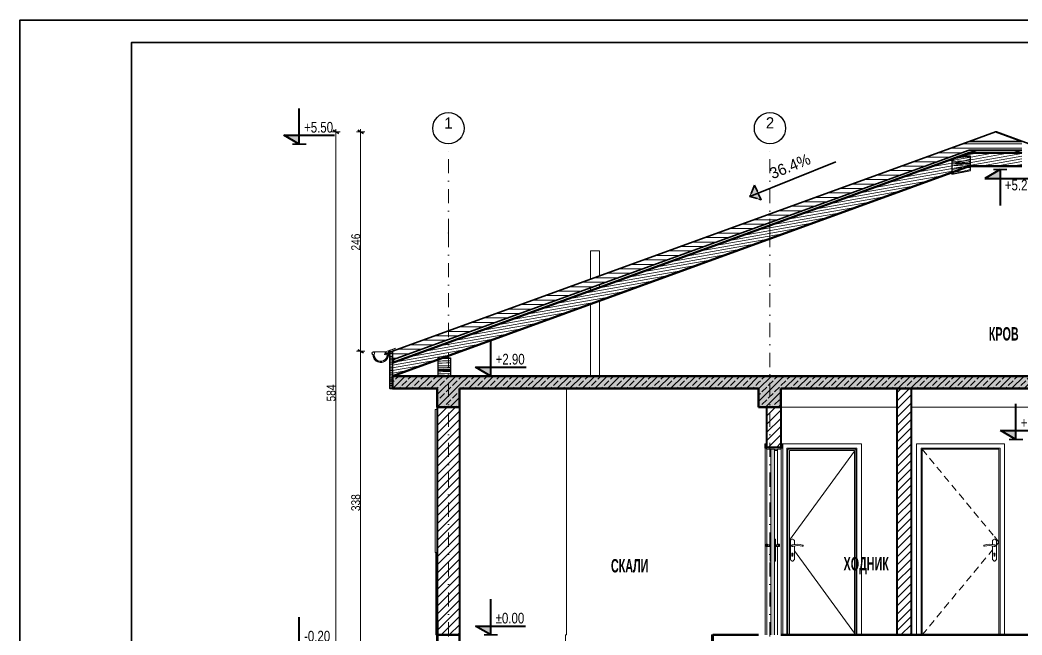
# Model space of a CAD drawing. Extents: x 1230 to 300706, y -1407 to 36108.
# Drawn here: x 101128 to 112345, y 10189 to 17075 of the extents above; entities that cross this region are included whole.
import ezdxf

# ---------------------------------------------------------------- set-up
doc = ezdxf.new("R2010")
doc.units = 0
doc.header["$LTSCALE"] = 5
doc.header["$MEASUREMENT"] = 0
doc.linetypes.add('- Осеви линии', pattern=[670.277762, 317.5, -176.388889, 0, -176.388874])
doc.linetypes.add('- Скирити линии', pattern=[245, 200, -45])
for name, color, linetype, lineweight in [('1', 255, 'Continuous', 13), ('101', 253, 'Continuous', 15), ('13', 54, 'Continuous', 18), ('141', 8, 'Continuous', 35), ('164', 255, 'Continuous', 15), ('18', 9, 'Continuous', 15), ('21', 7, 'Continuous', 50), ('27', 7, 'Continuous', 40), ('29', 7, 'Continuous', 50), ('4', 43, 'Continuous', 20), ('41', 7, 'Continuous', 35), ('46', 9, 'Continuous', 35), ('7', 7, 'Continuous', 25), ('85', 254, 'Continuous', 20)]:
    doc.layers.add(name, color=color, linetype=linetype, lineweight=lineweight)
for name, color, linetype, lineweight, true_color in [('162', 7, 'Continuous', 15, 0xaaaaaa), ('168', 7, 'Continuous', 15, 0x5e5e5e), ('172', 7, 'Continuous', 15, 0xbf8080), ('174', 7, 'Continuous', 15, 0xc09f81), ('184', 7, 'Continuous', 0, 0xe8e8e8), ('3', 7, 'Continuous', 18, 0x7c7c7c), ('45', 7, 'Continuous', 35, 0x404040), ('65', 7, 'Continuous', 20, 0x4e4e4e), ('81', 7, 'Continuous', 20, 0x6a6a6a), ('87', 7, 'Continuous', 20, 0x6a6a6a), ('88', 7, 'Continuous', 20, 0x5e5e5e), ('89', 7, 'Continuous', 20, 0x111111)]:
    doc.layers.add(name, color=color, linetype=linetype, lineweight=lineweight, true_color=true_color)
doc.styles.add('GENERATED_STYLE_4', font='arial.ttf')
doc.styles.add('GENERATED_STYLE_6', font='Cambria Math.ttf')
doc.styles.add('GENERATED_STYLE_7', font='GOTHICBI.TTF')
pattern_1 = [(45, (48941.574, 10189.11), (-45.96196, 45.96196), [])]
pattern_2 = [(45, (48941.57, 10189.11), (-70.71071, 70.71071), []), (45, (48906.22, 10224.47), (-70.71071, 70.71071), [75.00004, -25.00001])]
pattern_3 = [(10, (48941.574, 10189.113), (-5.209448, 29.544247), [])]
pattern_4 = [(0, (48941.574, 10189.113), (0, 50.000024), [])]

# ---------------------------------------------------------------- blocks, each defined once
blk = doc.blocks.new('*X27')
at = {"layer": '81', "color": 251, "linetype": 'Continuous', "lineweight": 20, "true_color": 0x6a6a6a}
for p, q in [((93.58, 221.14), (93.76, 221.14)), ((93.58, 220.58), (93.66, 220.58)), ((93.58, 220.13), (94.53, 220.18)), ((93.66, 220.58), (94.14, 220.62)), ((93.76, 221.14), (93.87, 221.15)), ((93.87, 221.15), (93.98, 221.15)), ((93.98, 221.15), (94.09, 221.16)), ((94.09, 221.16), (94.2, 221.16)), ((94.14, 220.62), (94.62, 220.65)), ((94.2, 221.16), (94.31, 221.17)), ((94.31, 221.17), (94.42, 221.17)), ((94.42, 221.17), (94.54, 221.17)), ((94.53, 220.18), (95.49, 220.21)), ((94.54, 221.17), (94.65, 221.18)), ((94.62, 220.65), (95.11, 220.67)), ((94.65, 221.18), (95.31, 221.19)), ((95.11, 220.67), (95.59, 220.68)), ((95.31, 221.19), (95.97, 221.2)), ((95.49, 220.21), (96.38, 220.21)), ((95.59, 220.68), (96.07, 220.69)), ((95.97, 221.2), (96.38, 221.19)), ((96.07, 220.69), (96.38, 220.69)), ((93.58, 219.57), (94.27, 219.56)), ((93.58, 219.09), (94.16, 219.11)), ((93.58, 218.75), (93.67, 218.75)), ((93.67, 218.75), (93.78, 218.76)), ((93.78, 218.76), (93.89, 218.76)), ((93.89, 218.76), (94, 218.77)), ((94, 218.77), (94.11, 218.77)), ((94.11, 218.77), (94.22, 218.77)), ((94.16, 219.11), (94.92, 219.13)), ((94.22, 218.77), (94.88, 218.79)), ((94.27, 219.56), (95.06, 219.56)), ((94.88, 218.79), (95.55, 218.79)), ((94.92, 219.13), (95.69, 219.15)), ((95.06, 219.56), (95.84, 219.55)), ((95.55, 218.79), (96.21, 218.79)), ((95.69, 219.15), (96.38, 219.15)), ((95.84, 219.55), (96.38, 219.55)), ((96.21, 218.79), (96.38, 218.78))]:
    blk.add_line(p, q, dxfattribs=at)
blk = doc.blocks.new('*X30')
at = {"layer": '81', "color": 251, "linetype": 'Continuous', "lineweight": 20, "true_color": 0x6a6a6a}
for p, q in [((208.65, 265.4), (208.7, 265.4)), ((208.65, 265.04), (208.94, 265.03)), ((208.65, 264.76), (208.66, 264.76)), ((208.66, 264.76), (209.36, 264.79)), ((208.7, 265.4), (208.83, 265.39)), ((208.83, 265.39), (208.97, 265.38)), ((208.94, 265.03), (209.35, 265.03)), ((208.97, 265.38), (209.11, 265.37)), ((209.11, 265.37), (209.25, 265.37)), ((209.25, 265.37), (209.38, 265.36)), ((209.26, 265.95), (209.55, 265.99)), ((209.35, 265.03), (209.77, 265.02)), ((209.36, 264.79), (210.06, 264.82)), ((209.85, 265.37), (209.38, 265.36)), ((209.55, 265.99), (209.98, 266.09)), ((209.77, 265.02), (210.19, 265.01)), ((210.32, 265.39), (209.85, 265.37)), ((209.98, 266.09), (210.41, 266.21)), ((210.06, 264.82), (210.75, 264.85)), ((210.19, 265.01), (210.3, 265.01)), ((210.3, 265.01), (210.41, 265.01)), ((210.79, 265.43), (210.32, 265.39)), ((210.41, 266.21), (210.49, 266.23)), ((210.41, 265.01), (210.51, 265.01)), ((210.49, 266.23), (210.56, 266.25)), ((210.51, 265.01), (210.62, 265.02)), ((210.56, 266.25), (210.64, 266.27)), ((210.62, 265.02), (210.73, 265.03)), ((210.64, 266.27), (210.72, 266.28)), ((210.72, 266.28), (210.8, 266.29)), ((210.73, 265.03), (210.83, 265.04)), ((210.75, 264.85), (211.45, 264.86)), ((211.26, 265.49), (210.79, 265.43)), ((210.8, 266.29), (210.87, 266.3)), ((210.83, 265.04), (210.94, 265.05)), ((210.87, 266.3), (210.95, 266.31)), ((210.94, 265.05), (211.05, 265.07)), ((210.95, 266.31), (211.03, 266.31)), ((211.03, 266.31), (211.3, 266.33)), ((211.29, 265.1), (211.05, 265.07)), ((211.72, 265.58), (211.26, 265.49)), ((211.54, 265.13), (211.29, 265.1)), ((211.3, 266.33), (211.56, 266.35)), ((211.45, 264.86), (212.15, 264.88)), ((211.78, 265.16), (211.54, 265.13)), ((211.56, 266.35), (211.83, 266.36)), ((212.18, 265.68), (211.72, 265.58)), ((212.02, 265.2), (211.78, 265.16)), ((211.83, 266.36), (212.1, 266.37)), ((212.26, 265.24), (212.02, 265.2)), ((212.1, 266.37), (212.36, 266.39)), ((212.15, 264.88), (212.24, 264.88)), ((212.63, 265.81), (212.18, 265.68)), ((212.24, 264.88), (212.34, 264.89)), ((212.5, 265.29), (212.26, 265.24)), ((212.34, 264.89), (212.43, 264.89)), ((212.36, 266.39), (212.63, 266.39)), ((212.43, 264.89), (212.52, 264.9)), ((212.74, 265.34), (212.5, 265.29)), ((212.52, 264.9), (212.62, 264.9)), ((212.62, 264.9), (212.71, 264.9)), ((212.63, 266.39), (212.78, 266.4)), ((212.78, 265.85), (212.63, 265.81)), ((212.71, 264.9), (212.78, 264.91)), ((212.78, 265.35), (212.74, 265.34)), ((208.65, 264.36), (208.84, 264.38)), ((208.65, 263.52), (208.69, 263.53)), ((208.65, 262.97), (208.68, 262.97)), ((208.65, 262.63), (208.93, 262.62)), ((208.68, 262.97), (208.82, 262.96)), ((208.69, 263.53), (209.13, 263.59)), ((208.82, 262.96), (208.96, 262.96)), ((208.84, 264.38), (209.41, 264.42)), ((208.93, 262.62), (209.21, 262.62)), ((209.43, 262.96), (208.96, 262.96)), ((209.13, 263.59), (209.56, 263.68)), ((209.41, 264.42), (209.98, 264.46)), ((209.9, 262.98), (209.43, 262.96)), ((209.56, 263.68), (209.99, 263.8)), ((210.37, 263.03), (209.9, 262.98)), ((209.98, 264.46), (210.55, 264.5)), ((209.99, 263.8), (210.06, 263.83)), ((210.06, 263.83), (210.14, 263.85)), ((210.14, 263.85), (210.22, 263.86)), ((210.22, 263.86), (210.29, 263.88)), ((210.29, 263.88), (210.37, 263.89)), ((210.37, 263.89), (210.45, 263.9)), ((210.83, 263.09), (210.37, 263.03)), ((210.45, 263.9), (210.53, 263.91)), ((210.53, 263.91), (210.61, 263.91)), ((210.55, 264.5), (211.12, 264.52)), ((210.61, 263.91), (210.87, 263.93)), ((211.3, 263.17), (210.83, 263.09)), ((210.87, 263.93), (211.14, 263.94)), ((211.12, 264.52), (211.69, 264.54)), ((211.14, 263.94), (211.41, 263.96)), ((211.76, 263.28), (211.3, 263.17)), ((211.41, 263.96), (211.67, 263.97)), ((211.67, 263.97), (211.94, 263.98)), ((211.69, 264.54), (212.26, 264.56)), ((212.21, 263.4), (211.76, 263.28)), ((211.94, 263.98), (212.2, 263.99)), ((212.2, 263.99), (212.47, 264)), ((212.66, 263.55), (212.21, 263.4)), ((212.26, 264.56), (212.78, 264.56)), ((212.47, 264), (212.74, 264)), ((212.66, 263.55), (212.78, 263.55)), ((212.74, 264), (212.78, 264.01))]:
    blk.add_line(p, q, dxfattribs=at)
blk = doc.blocks.new('*X31')
at = {"layer": '81', "color": 251, "linetype": 'Continuous', "lineweight": 20, "true_color": 0x6a6a6a}
for p, q in [((82.81, 222.3), (83.41, 222.32)), ((82.81, 221.68), (83.05, 221.68)), ((82.81, 221.25), (82.92, 221.25)), ((82.81, 220.9), (82.88, 220.9)), ((82.81, 220.39), (83.16, 220.4)), ((82.81, 219.91), (83.06, 219.92)), ((82.88, 220.9), (83.41, 220.91)), ((82.92, 221.25), (83.41, 221.26)), ((83.05, 221.68), (83.41, 221.67)), ((83.06, 219.92), (83.41, 219.92)), ((83.16, 220.4), (83.41, 220.4)), ((82.81, 219.27), (83.41, 219.27)), ((82.81, 218.85), (83.25, 218.86)), ((82.81, 218.5), (83.11, 218.51)), ((82.81, 218), (83.22, 218)), ((83.11, 218.51), (83.41, 218.5)), ((83.22, 218), (83.41, 218)), ((83.25, 218.86), (83.41, 218.86)), ((82.81, 217.52), (83.41, 217.52)), ((82.81, 216.87), (82.99, 216.86)), ((82.81, 216.46), (82.83, 216.46)), ((82.81, 216.1), (83.35, 216.1)), ((82.81, 215.6), (83.28, 215.6)), ((82.83, 216.46), (83.41, 216.46)), ((82.99, 216.86), (83.41, 216.86)), ((83.28, 215.6), (83.41, 215.6)), ((83.35, 216.1), (83.41, 216.1)), ((82.81, 215.12), (83.17, 215.12)), ((83.17, 215.12), (83.41, 215.12))]:
    blk.add_line(p, q, dxfattribs=at)
blk = doc.blocks.new('*X32')
at = {"layer": '81', "color": 251, "linetype": 'Continuous', "lineweight": 20, "true_color": 0x6a6a6a}
for p, q in [((93.58, 218.21), (93.72, 218.22)), ((93.58, 217.75), (94.11, 217.77)), ((93.72, 218.22), (94.2, 218.24)), ((94.11, 217.77), (95.07, 217.8)), ((94.2, 218.24), (94.68, 218.27)), ((94.68, 218.27), (95.17, 218.28)), ((95.07, 217.8), (96.02, 217.81)), ((95.17, 218.28), (95.65, 218.29)), ((95.65, 218.29), (96.13, 218.29)), ((96.02, 217.81), (96.38, 217.8)), ((96.13, 218.29), (96.38, 218.28))]:
    blk.add_line(p, q, dxfattribs=at)

msp = doc.modelspace()

# ---------------------------------------------------------------- hatches: boundary and pattern name
at = {"linetype": 'Continuous', "lineweight": 0}
for points in [[(104255, 15686), (104255, 15786), (104082, 15786)], [(112101, 15400), (111928, 15300), (112101, 15300)], [(106400, 13089), (106400, 13189), (106227, 13189)], [(112278, 12378), (112278, 12478), (112105, 12478)], [(106400, 10189), (106400, 10289), (106227, 10289)]]:
    msp.add_hatch(color=256, dxfattribs=at).paths.add_polyline_path(points)
at = {"layer": '1', "linetype": 'Continuous', "lineweight": 13, "true_color": 0x2b2b2b}
h = msp.add_hatch(dxfattribs=at)
h.set_pattern_fill('1_СТОМАНОБЕТОН_0001', color=250, scale=50.000024, style=0, pattern_type=2)
h.set_pattern_definition(pattern_2)
h.paths.add_polyline_path([(105799, 13089), (105299, 13089), (105299, 12949), (105799, 12949)])
h = msp.add_hatch(dxfattribs=at)
h.set_pattern_fill('1_СТОМАНОБЕТОН_0001', color=250, scale=50.000024, style=0, pattern_type=2)
h.set_pattern_definition(pattern_2)
h.paths.add_polyline_path([(105799, 13089), (105799, 12739), (106049, 12739), (106049, 13089)])
h = msp.add_hatch(dxfattribs=at)
h.set_pattern_fill('1_СТОМАНОБЕТОН_0001', color=250, scale=50.000024, style=0, pattern_type=2)
h.set_pattern_definition(pattern_2)
h.paths.add_polyline_path([(109397, 12949), (109397, 13089), (106049, 13089), (106049, 12949)])
h = msp.add_hatch(dxfattribs=at)
h.set_pattern_fill('1_СТОМАНОБЕТОН_0001', color=250, scale=50.000024, style=0, pattern_type=2)
h.set_pattern_definition(pattern_2)
h.paths.add_polyline_path([(109647, 13089), (109397, 13089), (109397, 12739), (109647, 12739)])
h = msp.add_hatch(dxfattribs=at)
h.set_pattern_fill('1_СТОМАНОБЕТОН_0001', color=250, scale=50.000024, style=0, pattern_type=2)
h.set_pattern_definition(pattern_2)
h.paths.add_polyline_path([(109647, 13089), (109647, 12949), (114554, 12949), (114554, 13089)])
at = {"layer": '13', "linetype": 'Continuous', "lineweight": 18}
h = msp.add_hatch(dxfattribs=at)
h.set_pattern_fill('INSULATION_BATT__0001', color=54, scale=50.000024, style=0, pattern_type=2)
h.set_pattern_definition([(60, (48941.574, 10189.11), (-64.95194, 37.50002), []), (120, (48941.574, 10189.11), (64.95194, 37.50002), [])])
h.paths.add_polyline_path([(105808, 9899), (105708, 9899), (105708, 6589), (105808, 6589), (105808, 10339)])
at = {"layer": '162', "linetype": 'Continuous', "lineweight": 15, "true_color": 0xaaaaaa}
msp.add_hatch(color=253, dxfattribs=at).paths.add_polyline_path([(109351, 15226), (109299, 15101), (109425, 15062)])
at = {"layer": '168', "linetype": 'Continuous', "lineweight": 15, "true_color": 0x5e5e5e}
h = msp.add_hatch(dxfattribs=at)
h.set_pattern_fill('COMMON_BRICK_0001', color=251, scale=50.000024, style=0, pattern_type=2)
h.set_pattern_definition(pattern_1)
h.paths.add_polyline_path([(110944, 10189), (111104, 10189), (111104, 12949), (110944, 12949)])
h = msp.add_hatch(dxfattribs=at)
h.set_pattern_fill('COMMON_BRICK_0001', color=251, scale=50.000024, style=0, pattern_type=2)
h.set_pattern_definition(pattern_1)
h.paths.add_polyline_path([(106049, 12739), (105799, 12739), (105799, 10189), (106049, 10189)])
h = msp.add_hatch(dxfattribs=at)
h.set_pattern_fill('COMMON_BRICK_0001', color=251, scale=50.000024, style=0, pattern_type=2)
h.set_pattern_definition(pattern_1)
h.paths.add_polyline_path([(109647, 12289), (109647, 12739), (109487, 12739), (109487, 12289)])
at = {"layer": '172', "linetype": 'Continuous', "lineweight": 15, "true_color": 0xbf8080}
h = msp.add_hatch(dxfattribs=at)
h.set_pattern_fill('ROOF_TILE_0001', color=23, scale=50.000024, style=0, pattern_type=2)
h.set_pattern_definition(pattern_4)
h.paths.add_polyline_path([(111753, 15715), (105299, 13366), (105299, 13270), (111753, 15619)])
h = msp.add_hatch(dxfattribs=at)
h.set_pattern_fill('ROOF_TILE_0001', color=23, scale=50.000024, style=0, pattern_type=2)
h.set_pattern_definition(pattern_4)
h.paths.add_polyline_path([(112345, 15715), (111753, 15715), (111753, 15695), (111753, 15619), (112345, 15619)])
at = {"layer": '174', "linetype": 'Continuous', "lineweight": 15, "true_color": 0xc09f81}
h = msp.add_hatch(dxfattribs=at)
h.set_pattern_fill('4_10_ДЪРВЕСИНА_0001', color=33, scale=50.000024, style=0, pattern_type=2)
h.set_pattern_definition(pattern_3)
h.paths.add_polyline_path([(111753, 15587), (105299, 13238), (105299, 13089), (111753, 15438)])
h = msp.add_hatch(dxfattribs=at)
h.set_pattern_fill('4_10_ДЪРВЕСИНА_0001', color=33, scale=50.000024, style=0, pattern_type=2)
h.set_pattern_definition(pattern_3)
h.paths.add_polyline_path([(112345, 15587), (111753, 15587), (111753, 15438), (112345, 15438)])
at = {"layer": '18', "linetype": 'Continuous', "lineweight": 15}
for points in [[(105799, 13089), (105299, 13089), (105299, 12949), (105799, 12949)], [(105799, 13089), (105799, 12739), (106049, 12739), (106049, 13089)], [(109397, 12949), (109397, 13089), (106049, 13089), (106049, 12949)], [(109647, 13089), (109397, 13089), (109397, 12739), (109647, 12739)], [(109647, 13089), (109647, 12949), (114554, 12949), (114554, 13089)]]:
    msp.add_hatch(color=9, dxfattribs=at).paths.add_polyline_path(points)
at = {"layer": '184', "linetype": 'Continuous', "lineweight": 0, "true_color": 0xe8e8e8}
for points in [[(109468, 12281), (109487, 12281), (109487, 12331), (109468, 12331)], [(109487, 12269), (109647, 12269), (109647, 12289), (109487, 12289)], [(109535, 10189), (109575, 10189), (109575, 12269), (109535, 12269)], [(109575, 12253), (109607, 12253), (109607, 12269), (109575, 12269)], [(109666, 12281), (109666, 12331), (109647, 12331), (109647, 12281)]]:
    msp.add_hatch(color=254, dxfattribs=at).paths.add_polyline_path(points)

# ---------------------------------------------------------------- linework, layer by layer
at = {"layer": '1', "linetype": 'Continuous', "lineweight": 13, "ltscale": 0.05}
msp.add_line((105084, 13358), (105219, 13358), dxfattribs=at)
at = {"layer": '1', "color": 250, "linetype": 'Continuous', "lineweight": 13, "true_color": 0x2b2b2b, "flags": 128}
for points in [[(109351, 15226), (109299, 15101), (109425, 15062)], [(105808, 9899), (105708, 9899), (105708, 6589), (105808, 6589), (105808, 10339)]]:
    msp.add_lwpolyline(points, close=True, dxfattribs=at)
for points in [[(105099, 13347, 1.56491), (105077, 13327)], [(105099, 13347, 1.56491), (105077, 13327)], [(105254, 13366), (105247, 13316, -0.937526), (105085, 13325), (105085, 13329), (105080, 13330), (105080, 13326, 0.941059), (105252, 13315), (105259, 13366)], [(105246, 13317), (105248, 13337, 1.932039), (105228, 13325)], [(105246, 13317), (105248, 13337, 1.932039), (105228, 13325)]]:
    msp.add_lwpolyline(points, format="xyb", dxfattribs=at)
for points in [[(105279, 13384), (105219, 13360), (105207, 13331), (105211, 13329), (105216, 13340)], [(105284, 13383), (105252, 13371)], [(105254, 13366), (105285, 13379)], [(105330, 13402), (105284, 13383)], [(105285, 13379), (105332, 13397)], [(105299, 13366), (105299, 13270), (105299, 13238), (105299, 13089)]]:
    msp.add_lwpolyline(points, dxfattribs=at)
at = {"layer": '1', "color": 250, "linetype": 'Continuous', "lineweight": 13, "true_color": 0x2b2b2b}
for centre, radius, start, end in [((105084, 13342), 13.9, 9.6919, 244.1592), ((105084, 13342), 13.9, 9.6889, 244.1561), ((105166, 13325), 71.5, 164.3256, 3.1125), ((105166, 13325), 71.5, 164.3225, 3.1095), ((105236, 13337), 8, 353.0886, 283.952), ((105236, 13337), 8, 353.0855, 283.949)]:
    msp.add_arc(centre, radius, start, end, dxfattribs=at)
at = {"layer": '101', "color": 253, "linetype": 'Continuous', "lineweight": 15}
for p, q in [((109469, 10189), (109469, 12281)), ((109487, 12281), (109487, 12269)), ((109488, 11206), (109488, 12269)), ((109535, 12269), (109535, 10189)), ((109607, 12253), (109575, 12253)), ((109576, 11261), (109576, 12253)), ((109607, 12269), (109607, 12253)), ((109647, 12269), (109607, 12269)), ((109608, 12253), (109607, 12253)), ((109608, 12269), (109608, 12253)), ((109608, 11197), (109608, 12253)), ((109608, 12253), (109608, 11197)), ((109647, 12281), (109647, 12269)), ((109648, 12269), (109647, 12269)), ((109648, 10189), (109648, 12281)), ((109648, 10189), (109648, 12269)), ((109666, 12331), (109667, 12331)), ((109667, 12281), (109666, 12281)), ((109667, 12331), (109667, 10189)), ((109668, 12331), (109667, 12331)), ((109667, 10189), (109667, 12281)), ((109668, 10189), (109668, 12331)), ((109668, 12331), (109669, 12331)), ((109668, 12281), (109668, 10189)), ((109669, 12281), (109668, 12281)), ((110547, 12331), (109669, 12331)), ((109669, 12331), (109669, 10189)), ((109669, 10189), (109669, 12281)), ((109713, 10189), (109713, 12281)), ((109713, 10189), (109713, 12281)), ((109713, 12281), (110497, 12281)), ((109725, 10189), (109725, 12269)), ((109725, 12269), (109725, 12253)), ((109725, 12269), (110485, 12269)), ((109725, 12253), (109725, 10189)), ((109741, 10189), (109741, 12253)), ((109741, 10189), (109741, 12253)), ((109741, 12253), (110469, 12253)), ((110469, 12253), (110469, 10189)), ((110485, 12269), (110485, 10189)), ((110497, 12281), (110497, 10189)), ((110547, 10189), (110547, 12331)), ((110547, 10189), (110547, 12331)), ((110547, 12331), (110547, 12331)), ((111166, 10189), (111166, 12331)), ((111166, 12331), (112150, 12331)), ((111216, 12281), (111216, 10189)), ((111216, 12281), (111216, 10189)), ((112100, 12281), (111216, 12281)), ((111228, 12269), (111228, 10189)), ((111228, 12269), (111228, 10189)), ((112088, 12269), (111228, 12269)), ((112088, 10189), (112088, 12269)), ((112100, 10189), (112100, 12281)), ((112150, 12331), (112150, 10189)), ((112150, 12331), (112150, 10189)), ((112150, 12331), (112150, 12331)), ((109526, 11257), (109526, 11261)), ((109535, 11261), (109526, 11261)), ((109526, 11249), (109526, 11257)), ((109526, 11029), (109526, 11249)), ((109535, 11249), (109526, 11249)), ((109576, 11257), (109576, 11261)), ((109576, 11261), (109586, 11261)), ((109576, 11249), (109576, 11257)), ((109576, 11029), (109576, 11249)), ((109576, 11249), (109586, 11249)), ((109586, 11261), (109586, 11257)), ((109586, 11257), (109586, 11261)), ((109586, 11257), (109586, 11249)), ((109586, 11249), (109586, 11257)), ((109586, 11249), (109586, 11199)), ((109586, 11029), (109586, 11249)), ((109759, 11249), (109753, 11249)), ((109753, 11249), (109753, 11029)), ((109763, 11257), (109759, 11249)), ((109771, 11261), (109763, 11257)), ((109780, 11261), (109771, 11261)), ((109788, 11257), (109780, 11261)), ((109792, 11249), (109788, 11257)), ((109788, 11257), (109788, 11257)), ((109792, 11249), (109788, 11257)), ((109798, 11249), (109792, 11249)), ((109798, 11202), (109798, 11249)), ((109798, 11202), (109798, 11249)), ((112015, 11202), (112015, 11249)), ((112015, 11249), (112021, 11249)), ((112021, 11249), (112026, 11257)), ((112026, 11257), (112033, 11261)), ((112033, 11261), (112042, 11261)), ((112042, 11261), (112050, 11257)), ((112050, 11257), (112050, 11257)), ((112050, 11257), (112055, 11249)), ((112050, 11257), (112055, 11249)), ((112055, 11249), (112060, 11249)), ((112060, 11249), (112060, 11029)), ((112060, 11249), (112060, 11029)), ((105785, 10189), (105785, 11114)), ((109481, 11206), (109481, 11203)), ((109496, 11206), (109481, 11206)), ((109481, 11203), (109481, 11196)), ((109481, 11196), (109481, 11193)), ((109496, 11196), (109481, 11196)), ((109496, 11196), (109481, 11196)), ((109481, 11193), (109481, 11187)), ((109481, 11187), (109481, 11183)), ((109481, 11183), (109481, 11182)), ((109481, 11182), (109481, 11180)), ((109496, 11182), (109481, 11182)), ((109481, 11180), (109481, 11180)), ((109496, 11180), (109481, 11180)), ((109488, 10189), (109488, 11180)), ((109496, 11204), (109496, 11206)), ((109496, 11206), (109496, 11203)), ((109496, 11198), (109496, 11204)), ((109496, 11203), (109496, 11196)), ((109496, 11197), (109496, 11199)), ((109496, 11199), (109496, 11198)), ((109496, 11196), (109496, 11197)), ((109496, 11197), (109516, 11197)), ((109496, 11196), (109496, 11193)), ((109496, 11192), (109496, 11196)), ((109496, 11193), (109496, 11187)), ((109496, 11187), (109496, 11192)), ((109496, 11188), (109496, 11191)), ((109496, 11191), (109496, 11189)), ((109496, 11189), (109496, 11184)), ((109496, 11182), (109496, 11188)), ((109496, 11187), (109496, 11183)), ((109496, 11184), (109496, 11187)), ((109496, 11184), (109496, 11184)), ((109496, 11184), (109496, 11180)), ((109496, 11184), (109496, 11184)), ((109496, 11184), (109496, 11184)), ((109496, 11183), (109496, 11182)), ((109496, 11181), (109496, 11183)), ((109496, 11180), (109496, 11181)), ((109496, 11181), (109516, 11181)), ((109496, 11180), (109496, 11180)), ((109516, 11197), (109518, 11199)), ((109516, 11196), (109516, 11197)), ((109516, 11192), (109516, 11196)), ((109516, 11187), (109516, 11192)), ((109516, 11183), (109516, 11187)), ((109516, 11181), (109516, 11183)), ((109516, 11181), (109518, 11179)), ((109518, 11199), (109526, 11199)), ((109518, 11179), (109526, 11179)), ((109586, 11197), (109586, 11199)), ((109594, 11199), (109586, 11199)), ((109586, 11192), (109586, 11197)), ((109586, 11186), (109586, 11192)), ((109586, 11181), (109586, 11186)), ((109586, 11179), (109586, 11181)), ((109586, 11179), (109586, 11029)), ((109594, 11179), (109586, 11179)), ((109586, 11104), (109586, 11107)), ((109586, 11107), (109586, 11104)), ((109596, 11197), (109594, 11199)), ((109596, 11181), (109594, 11179)), ((109596, 11196), (109596, 11197)), ((109616, 11197), (109596, 11197)), ((109596, 11192), (109596, 11196)), ((109596, 11187), (109596, 11192)), ((109596, 11183), (109596, 11187)), ((109596, 11181), (109596, 11183)), ((109616, 11181), (109596, 11181)), ((109608, 10189), (109608, 11181)), ((109608, 11181), (109608, 10189)), ((109616, 11206), (109616, 11203)), ((109616, 11206), (109631, 11206)), ((109616, 11203), (109616, 11196)), ((109616, 11196), (109616, 11193)), ((109616, 11196), (109631, 11196)), ((109616, 11196), (109631, 11196)), ((109616, 11193), (109616, 11187)), ((109616, 11187), (109616, 11183)), ((109616, 11183), (109616, 11182)), ((109616, 11182), (109616, 11180)), ((109616, 11182), (109631, 11182)), ((109616, 11180), (109616, 11180)), ((109616, 11180), (109631, 11180)), ((109631, 11204), (109631, 11206)), ((109631, 11206), (109631, 11203)), ((109631, 11198), (109631, 11204)), ((109631, 11203), (109631, 11196)), ((109631, 11196), (109631, 11199)), ((109631, 11199), (109631, 11198)), ((109631, 11196), (109631, 11193)), ((109631, 11190), (109631, 11196)), ((109631, 11193), (109631, 11187)), ((109631, 11188), (109631, 11191)), ((109631, 11191), (109631, 11189)), ((109631, 11183), (109631, 11190)), ((109631, 11189), (109631, 11184)), ((109631, 11182), (109631, 11188)), ((109631, 11187), (109631, 11183)), ((109631, 11184), (109631, 11184)), ((109631, 11184), (109631, 11180)), ((109631, 11184), (109631, 11184)), ((109631, 11184), (109631, 11184)), ((109631, 11183), (109631, 11182)), ((109631, 11180), (109631, 11183)), ((109631, 11180), (109631, 11180)), ((109765, 11190), (109768, 11196)), ((109767, 11183), (109765, 11190)), ((109767, 11194), (109766, 11192)), ((109766, 11192), (109766, 11191)), ((109766, 11188), (109766, 11186)), ((109766, 11186), (109767, 11185)), ((109772, 11180), (109767, 11183)), ((109768, 11196), (109773, 11199)), ((109768, 11182), (109769, 11181)), ((109771, 11198), (109769, 11197)), ((109769, 11197), (109769, 11196)), ((109769, 11181), (109771, 11181)), ((109770, 11104), (109775, 11107)), ((109779, 11180), (109772, 11180)), ((109773, 11199), (109779, 11198)), ((109775, 11199), (109774, 11199)), ((109774, 11180), (109775, 11179)), ((109778, 11198), (109775, 11199)), ((109775, 11179), (109777, 11180)), ((109775, 11107), (109781, 11104)), ((109775, 11107), (109775, 11107)), ((109779, 11198), (109807, 11204)), ((109779, 11198), (109779, 11198)), ((109784, 11184), (109779, 11180)), ((109784, 11184), (109779, 11180)), ((109779, 11180), (109779, 11180)), ((109780, 11181), (109781, 11181)), ((109781, 11181), (109782, 11183)), ((109809, 11189), (109784, 11184)), ((109784, 11184), (109784, 11184)), ((109798, 11029), (109798, 11187)), ((109798, 11029), (109798, 11187)), ((109807, 11204), (109835, 11206)), ((109835, 11191), (109809, 11189)), ((109809, 11189), (109809, 11189)), ((109835, 11206), (109862, 11203)), ((109835, 11191), (109835, 11191)), ((109861, 11188), (109835, 11191)), ((109886, 11182), (109861, 11188)), ((109862, 11203), (109862, 11203)), ((109862, 11203), (109889, 11196)), ((109891, 11183), (109886, 11182)), ((109889, 11196), (109889, 11196)), ((109890, 11196), (109894, 11193)), ((109889, 11196), (109894, 11193)), ((109895, 11187), (109891, 11183)), ((109895, 11187), (109891, 11183)), ((109891, 11183), (109891, 11183)), ((109894, 11193), (109895, 11187)), ((109894, 11193), (109895, 11187)), ((111919, 11193), (111918, 11187)), ((111918, 11187), (111922, 11183)), ((111923, 11196), (111919, 11193)), ((111922, 11183), (111927, 11182)), ((111950, 11203), (111923, 11196)), ((111923, 11196), (111923, 11196)), ((111923, 11196), (111923, 11196)), ((111927, 11182), (111952, 11188)), ((111978, 11206), (111950, 11203)), ((111952, 11188), (111978, 11191)), ((111952, 11188), (111952, 11188)), ((112006, 11204), (111978, 11206)), ((111978, 11191), (111978, 11191)), ((111978, 11191), (112004, 11189)), ((112004, 11189), (112029, 11184)), ((112006, 11204), (112006, 11204)), ((112033, 11198), (112006, 11204)), ((112015, 11029), (112015, 11187)), ((112029, 11184), (112029, 11184)), ((112029, 11184), (112034, 11180)), ((112032, 11181), (112031, 11183)), ((112033, 11181), (112032, 11181)), ((112032, 11104), (112038, 11107)), ((112040, 11199), (112033, 11198)), ((112033, 11198), (112033, 11198)), ((112034, 11180), (112041, 11180)), ((112036, 11198), (112038, 11199)), ((112038, 11179), (112036, 11180)), ((112038, 11199), (112039, 11199)), ((112039, 11180), (112038, 11179)), ((112038, 11107), (112038, 11107)), ((112038, 11107), (112043, 11104)), ((112045, 11196), (112040, 11199)), ((112045, 11196), (112040, 11199)), ((112041, 11198), (112044, 11197)), ((112041, 11180), (112046, 11183)), ((112041, 11180), (112046, 11183)), ((112044, 11181), (112042, 11180)), ((112044, 11197), (112044, 11196)), ((112045, 11182), (112044, 11181)), ((112048, 11190), (112045, 11196)), ((112048, 11190), (112045, 11196)), ((112046, 11194), (112047, 11192)), ((112046, 11183), (112048, 11190)), ((112046, 11183), (112048, 11190)), ((112047, 11186), (112046, 11185)), ((112047, 11192), (112047, 11191)), ((112047, 11188), (112047, 11186)), ((109526, 11022), (109526, 11029)), ((109535, 11029), (109526, 11029)), ((109526, 11017), (109526, 11022)), ((109535, 11017), (109526, 11017)), ((109576, 11022), (109576, 11029)), ((109576, 11029), (109586, 11029)), ((109576, 11017), (109576, 11022)), ((109576, 11017), (109586, 11017)), ((109576, 10189), (109576, 11017)), ((109586, 11104), (109586, 11099)), ((109586, 11099), (109586, 11104)), ((109586, 11099), (109586, 11094)), ((109586, 11094), (109586, 11099)), ((109586, 11094), (109586, 11077)), ((109586, 11077), (109586, 11094)), ((109586, 11077), (109586, 11073)), ((109586, 11073), (109586, 11077)), ((109586, 11073), (109586, 11072)), ((109586, 11072), (109586, 11073)), ((109586, 11029), (109586, 11022)), ((109586, 11022), (109586, 11029)), ((109586, 11022), (109586, 11017)), ((109586, 11017), (109586, 11022)), ((109753, 11029), (109759, 11029)), ((109759, 11029), (109763, 11022)), ((109763, 11022), (109771, 11017)), ((109768, 11099), (109770, 11104)), ((109770, 11104), (109768, 11099)), ((109770, 11094), (109768, 11099)), ((109768, 11099), (109770, 11094)), ((109770, 11077), (109770, 11094)), ((109770, 11094), (109770, 11077)), ((109772, 11073), (109770, 11077)), ((109770, 11077), (109772, 11073)), ((109771, 11017), (109780, 11017)), ((109775, 11072), (109772, 11073)), ((109779, 11073), (109775, 11072)), ((109775, 11072), (109775, 11072)), ((109780, 11077), (109779, 11073)), ((109783, 11099), (109780, 11094)), ((109780, 11094), (109780, 11077)), ((109780, 11017), (109788, 11022)), ((109781, 11104), (109783, 11099)), ((109788, 11022), (109792, 11029)), ((109788, 11022), (109792, 11029)), ((109788, 11022), (109788, 11022)), ((109792, 11029), (109798, 11029)), ((112021, 11029), (112015, 11029)), ((112026, 11022), (112021, 11029)), ((112033, 11017), (112026, 11022)), ((112032, 11104), (112030, 11099)), ((112030, 11099), (112032, 11104)), ((112030, 11099), (112033, 11094)), ((112033, 11094), (112030, 11099)), ((112033, 11094), (112033, 11077)), ((112033, 11077), (112033, 11094)), ((112033, 11077), (112034, 11073)), ((112034, 11073), (112033, 11077)), ((112042, 11017), (112033, 11017)), ((112038, 11072), (112034, 11073)), ((112041, 11073), (112038, 11072)), ((112038, 11072), (112038, 11072)), ((112043, 11077), (112041, 11073)), ((112050, 11022), (112042, 11017)), ((112043, 11104), (112045, 11099)), ((112045, 11099), (112043, 11094)), ((112043, 11094), (112043, 11077)), ((112055, 11029), (112050, 11022)), ((112055, 11029), (112050, 11022)), ((112050, 11022), (112050, 11022)), ((112060, 11029), (112055, 11029)), ((105785, 10189), (105799, 10189)), ((108870, 10189), (108870, 10014)), ((108880, 10189), (108870, 10189)), ((108880, 10189), (108880, 10014))]:
    msp.add_line(p, q, dxfattribs=at)
at = {"layer": '101', "color": 253, "linetype": 'Continuous', "lineweight": 15, "flags": 128}
for points in [[(109575, 12269), (109535, 12269), (109487, 12269)], [(109575, 12269), (109575, 12253), (109575, 10189)]]:
    msp.add_lwpolyline(points, dxfattribs=at)
at = {"layer": '141', "linetype": 'Continuous', "lineweight": 35}
for p, q in [((104255, 15686), (104180, 15686)), ((104255, 15686), (104330, 15686)), ((112101, 15400), (112026, 15400)), ((112101, 15400), (112176, 15400)), ((106400, 13089), (106325, 13089)), ((106400, 13089), (106475, 13089)), ((112278, 12378), (112203, 12378)), ((112278, 12378), (112353, 12378)), ((106400, 10189), (106325, 10189)), ((106400, 10189), (106475, 10189))]:
    msp.add_line(p, q, dxfattribs=at)
at = {"layer": '164', "color": 255, "linetype": 'Continuous', "lineweight": 15}
for p, q in [((106053, 12949), (106053, 12739)), ((106051, 12739), (106052, 12739)), ((110944, 12739), (109651, 12739)), ((114553, 12739), (111108, 12739)), ((106053, 9839), (106053, 10189))]:
    msp.add_line(p, q, dxfattribs=at)
at = {"layer": '21', "color": 7, "linetype": 'Continuous', "lineweight": 50}
for p, q in [((111753, 15587), (105299, 13238)), ((112345, 15587), (111753, 15587)), ((111753, 15438), (105299, 13089)), ((112345, 15438), (111753, 15438))]:
    msp.add_line(p, q, dxfattribs=at)
at = {"layer": '27', "linetype": 'Continuous', "lineweight": 40}
for p, q in [((104255, 15686), (104255, 16086)), ((104255, 15686), (104082, 15786)), ((104082, 15786), (104255, 15786)), ((104255, 15786), (104649, 15786)), ((112101, 15400), (111928, 15300)), ((112101, 15400), (112101, 15000)), ((111928, 15300), (112101, 15300)), ((112101, 15300), (112495, 15300)), ((106400, 13089), (106400, 13489)), ((106400, 13089), (106227, 13189)), ((106227, 13189), (106400, 13189)), ((106400, 13189), (106795, 13189)), ((110944, 12949), (110944, 10189)), ((111104, 12949), (111104, 10189)), ((105799, 12739), (105799, 10189)), ((106049, 12739), (106049, 10189)), ((112278, 12378), (112278, 12778)), ((112278, 12378), (112105, 12478)), ((112105, 12478), (112278, 12478)), ((112278, 12478), (112672, 12478)), ((109647, 12289), (109487, 12289)), ((106400, 10189), (106400, 10589)), ((104255, 9987), (104255, 10387)), ((106400, 10189), (106227, 10289)), ((106227, 10289), (106400, 10289)), ((106400, 10289), (106786, 10289))]:
    msp.add_line(p, q, dxfattribs=at)
at = {"layer": '27', "color": 7, "linetype": 'Continuous', "lineweight": 40, "flags": 128}
for points in [[(109487, 12739), (109487, 12331), (109487, 12289)], [(109647, 12739), (109647, 12331), (109647, 12289)]]:
    msp.add_lwpolyline(points, dxfattribs=at)
at = {"layer": '29', "linetype": 'Continuous', "lineweight": 50}
for p, q in [((105299, 13089), (105299, 12949)), ((105799, 13089), (105299, 13089)), ((106049, 13089), (105799, 13089)), ((109397, 13089), (106049, 13089)), ((109647, 13089), (109397, 13089)), ((114554, 13089), (109647, 13089)), ((105799, 12949), (105299, 12949)), ((105799, 12949), (105799, 12739)), ((106049, 12949), (106049, 12739)), ((109397, 12949), (106049, 12949)), ((109397, 12949), (109397, 12739)), ((109647, 12949), (109647, 12739)), ((110944, 12949), (109647, 12949)), ((111104, 12949), (110944, 12949)), ((114554, 12949), (111104, 12949)), ((106049, 12739), (105799, 12739)), ((109487, 12739), (109397, 12739)), ((109647, 12739), (109487, 12739)), ((105799, 10189), (105799, 9839)), ((106049, 10189), (105799, 10189)), ((106049, 10189), (106049, 9839)), ((108885, 10189), (108885, 10049)), ((109397, 10189), (108885, 10189)), ((110944, 10189), (109647, 10189)), ((111104, 10189), (110944, 10189)), ((114549, 10189), (111104, 10189))]:
    msp.add_line(p, q, dxfattribs=at)
at = {"layer": '3', "color": 8, "linetype": 'Continuous', "lineweight": 18, "true_color": 0x7c7c7c}
for p, q in [((105776, 12664), (105776, 12714)), ((105799, 12714), (105776, 12714)), ((105776, 11164), (105776, 12664)), ((109468, 12331), (109468, 12281)), ((109487, 12331), (109468, 12331)), ((109487, 12281), (109468, 12281)), ((109666, 12331), (109647, 12331)), ((109666, 12281), (109647, 12281)), ((109666, 12331), (109666, 12281)), ((110469, 12247), (109741, 11251)), ((111228, 12269), (111279, 12207)), ((109535, 12164), (109535, 12100)), ((109575, 12173), (109576, 11261)), ((111311, 12169), (111362, 12107)), ((111393, 12069), (111444, 12007)), ((111476, 11969), (111527, 11907)), ((111559, 11868), (111610, 11807)), ((111642, 11768), (111693, 11707)), ((111725, 11668), (111776, 11606)), ((111808, 11568), (111859, 11506)), ((111890, 11468), (111941, 11406)), ((111973, 11367), (112024, 11306)), ((112037, 11291), (112088, 11229)), ((112060, 11196), (112088, 11229)), ((105776, 11114), (105776, 11164)), ((105799, 11114), (105776, 11114)), ((109575, 10285), (109576, 11130)), ((109753, 11192), (109741, 11207)), ((110469, 10211), (109798, 11130)), ((111973, 11091), (112015, 11141)), ((111890, 10991), (111941, 11052)), ((111808, 10890), (111859, 10952)), ((111725, 10790), (111776, 10852)), ((111642, 10690), (111693, 10752)), ((111476, 10490), (111527, 10551)), ((111559, 10590), (111610, 10652)), ((111393, 10389), (111444, 10451)), ((109535, 10294), (109535, 10359)), ((111311, 10289), (111362, 10351)), ((111228, 10189), (111279, 10251))]:
    msp.add_line(p, q, dxfattribs=at)
at = {"layer": '4', "linetype": '- Осеви линии', "lineweight": 20, "ltscale": 0.1}
for p, q in [((105924, 14689), (105924, 15689)), ((105924, 14689), (105924, 15689)), ((105924, 14689), (105924, 15689)), ((109524, 14689), (109524, 15689)), ((109524, 14689), (109524, 15689)), ((109524, 14689), (109524, 15689)), ((105924, 14689), (105924, 5689)), ((105924, 14689), (105924, 5689)), ((105924, 14689), (105924, 5689)), ((109524, 14689), (109524, 5689)), ((109524, 14689), (109524, 5689)), ((109524, 14689), (109524, 5689))]:
    msp.add_line(p, q, dxfattribs=at)
at = {"layer": '4', "color": 250, "linetype": '- Осеви линии', "lineweight": 20, "true_color": 0x3e3e3e}
for p in [(105924, 14689), (105924, 14689), (105924, 14689), (105924, 14689), (105924, 14689), (105924, 14689), (109524, 14689), (109524, 14689), (109524, 14689), (109524, 14689), (109524, 14689), (109524, 14689)]:
    msp.add_point(p, dxfattribs=at)
at = {"layer": '41', "linetype": 'Continuous', "lineweight": 35}
for p, q in [((112050, 15823), (111753, 15715)), ((112059, 15823), (112050, 15823)), ((112345, 15715), (112050, 15823)), ((115359, 14621), (112059, 15823)), ((111753, 15715), (105299, 13366)), ((112345, 15715), (111753, 15715)), ((111753, 15619), (105299, 13270)), ((112345, 15619), (111753, 15619)), ((111771, 15594), (111753, 15587)), ((111771, 15594), (111753, 15587)), ((111841, 15619), (111771, 15594)), ((111841, 15619), (111771, 15594)), ((112345, 15587), (112258, 15619)), ((112345, 15587), (112258, 15619)), ((107614, 13928), (111763, 15438)), ((105309, 13089), (107514, 13892)), ((105269, 13238), (105269, 13188)), ((105309, 13242), (105309, 13270)), ((105299, 13089), (105299, 13089))]:
    msp.add_line(p, q, dxfattribs=at)
at = {"layer": '41', "color": 7, "linetype": 'Continuous', "lineweight": 35, "ltscale": 0.1, "flags": 128}
for points in [[(122128, 17075), (101128, 17075), (101128, 2225), (122128, 2225)], [(121878, 16825), (102378, 16825), (102378, 2475), (121878, 2475)], [(105299, 12949), (105269, 12949), (105269, 13361), (105299, 13361)]]:
    msp.add_lwpolyline(points, close=True, dxfattribs=at)
msp.add_lwpolyline([(110260, 15486), (109299, 15101)], dxfattribs=at)
at = {"layer": '41', "color": 7, "linetype": '- Скирити линии', "lineweight": 35, "ltscale": 0.1, "flags": 128}
msp.add_lwpolyline([(109351, 15226), (109299, 15101), (109425, 15062)], close=True, dxfattribs=at)
at = {"layer": '45', "color": 250, "linetype": 'Continuous', "lineweight": 35, "true_color": 0x404040}
for p, q in [((104697, 15805), (104634, 15841)), ((104973, 15805), (104910, 15841)), ((104910, 13384), (104973, 13348))]:
    msp.add_line(p, q, dxfattribs=at)
at = {"layer": '7', "color": 7, "linetype": 'Continuous', "lineweight": 25, "flags": 128}
for points in [[(111561, 15351), (111768, 15392), (111768, 15551), (111661, 15551), (111561, 15511)], [(105808, 13294), (105948, 13294), (105948, 13154), (105808, 13154)], [(105808, 13154), (105948, 13154), (105948, 13084), (105808, 13084)]]:
    msp.add_lwpolyline(points, close=True, dxfattribs=at)
at = {"layer": '7', "linetype": 'Continuous', "lineweight": 25}
for centre in [(105924, 15864), (105924, 15864), (105924, 15864), (109524, 15864), (109524, 15864), (109524, 15864)]:
    msp.add_circle(centre, 175, dxfattribs=at)
at = {"layer": '85', "linetype": 'Continuous', "lineweight": 20, "ltscale": 0.05}
for p, q in [((104712, 15823), (104618, 15823)), ((104665, 15823), (104665, 15853)), ((104665, 9987), (104665, 15823)), ((104988, 15823), (104894, 15823)), ((104941, 15823), (104941, 15853)), ((104941, 13366), (104941, 15823)), ((104988, 13366), (104894, 13366)), ((104941, 9987), (104941, 13366))]:
    msp.add_line(p, q, dxfattribs=at)
at = {"layer": '87', "color": 251, "linetype": 'Continuous', "lineweight": 20, "true_color": 0x6a6a6a}
for p, q in [((107246, 12949), (107246, 10189)), ((111108, 12949), (111108, 12739)), ((106051, 11089), (106051, 12739)), ((106052, 12739), (106052, 11089)), ((106053, 10189), (106053, 12739)), ((109651, 12739), (109647, 12739)), ((111108, 10189), (111108, 12739)), ((106052, 11089), (106051, 11089))]:
    msp.add_line(p, q, dxfattribs=at)
at = {"layer": '88', "color": 251, "linetype": 'Continuous', "lineweight": 20, "true_color": 0x5e5e5e}
for p, q in [((107514, 14489), (107518, 14489)), ((107514, 14172), (107514, 14489)), ((107518, 14489), (107529, 14489)), ((107529, 14489), (107545, 14489)), ((107545, 14489), (107564, 14489)), ((107564, 14489), (107583, 14489)), ((107583, 14489), (107600, 14489)), ((107600, 14489), (107611, 14489)), ((107611, 14489), (107614, 14489)), ((107614, 14208), (107614, 14489)), ((107514, 14044), (107514, 14076)), ((107614, 14081), (107614, 14112)), ((107614, 13089), (107614, 13931)), ((107514, 13089), (107514, 13895)), ((109651, 12739), (109651, 12949)), ((109652, 12331), (109652, 12739))]:
    msp.add_line(p, q, dxfattribs=at)
at = {"layer": '89', "color": 250, "linetype": 'Continuous', "lineweight": 20, "true_color": 0x111111}
for p, q in [((107236, 10189), (107246, 10189)), ((107236, 10049), (107236, 10189))]:
    msp.add_line(p, q, dxfattribs=at)

# ---------------------------------------------------------------- block references
at = {"layer": '65', "color": 251, "linetype": 'Continuous', "lineweight": 20, "true_color": 0x4e4e4e, "xscale": 50.00002355911847, "yscale": 50.00002355911847, "zscale": 50.00002355911847}
for name in ['*X30', '*X31', '*X27', '*X32']:
    msp.add_blockref(name, (101128, 2225), dxfattribs=at)

# ---------------------------------------------------------------- texts
at = {"layer": '1', "linetype": 'Continuous', "lineweight": 13, "style": 'GENERATED_STYLE_6'}
for s, insert, char_height, attachment_point in [('\\A1;{\\W0.800000x;\\pql;\\fCentury Gothic|b0|i0|c0|p34;+5.50}', (104308, 15813), 120, 7), ('\\A1;{\\pql;\\pt0;\\fCentury Gothic|b0|i0|c0|p34;1}', (105878, 15984), 125, 1), ('\\A1;{\\pql;\\pt0;\\fCentury Gothic|b0|i0|c0|p34;1}', (105878, 15984), 125, 1), ('\\A1;{\\pql;\\pt0;\\fCentury Gothic|b0|i0|c0|p34;1}', (105878, 15984), 125, 1), ('\\A1;{\\pql;\\pt0;\\fCentury Gothic|b0|i0|c0|p34;2}', (109478, 15987), 125, 1), ('\\A1;{\\pql;\\pt0;\\fCentury Gothic|b0|i0|c0|p34;2}', (109478, 15987), 125, 1), ('\\A1;{\\pql;\\pt0;\\fCentury Gothic|b0|i0|c0|p34;2}', (109478, 15987), 125, 1), ('\\A1;{\\W0.800000x;\\pql;\\fCentury Gothic|b0|i0|c0|p34;+5.21}', (112153, 15166), 120, 7), ('\\A1;{\\W0.800000x;\\pql;\\fCentury Gothic|b0|i0|c0|p34;+2.90}', (106453, 13216), 120, 7), ('\\A1;{\\W0.800000x;\\pql;\\fCentury Gothic|b0|i0|c0|p34;+2.19}', (112331, 12505), 120, 7), ('\\A1;{\\W0.800000x;\\pql;\\fCentury Gothic|b0|i0|c0|p34;±0.00}', (106453, 10316), 120, 7), ('\\A1;{\\W0.800000x;\\pql;\\fCentury Gothic|b0|i0|c0|p34;-0.20}', (104308, 10114), 120, 7)]:
    msp.add_mtext(s, dxfattribs=dict(at, insert=insert, char_height=char_height, attachment_point=attachment_point))
at = {"layer": '46', "color": 254, "linetype": 'Continuous', "lineweight": 35}
for s, insert, char_height, attachment_point, rotation, style in [('\\A1;{\\pqc;\\fCentury Gothic|b0|i0|c204|p34;36.4%}', (109749, 15438), 125, 5, 22.0308, 'GENERATED_STYLE_4'), ('\\A1;{\\W0.850000x;\\pql;\\fCentury Gothic|b0|i0|c0|p34;246}', (104938, 14494), 100, 7, 90, 'GENERATED_STYLE_6'), ('\\A1;{\\W0.850000x;\\pql;\\fCentury Gothic|b0|i0|c0|p34;584}', (104662, 12804), 100, 7, 90, 'GENERATED_STYLE_6'), ('\\A1;{\\W0.850000x;\\pql;\\fCentury Gothic|b0|i0|c0|p34;338}', (104938, 11576), 100, 7, 90, 'GENERATED_STYLE_6')]:
    msp.add_mtext(s, dxfattribs=dict(at, insert=insert, char_height=char_height, attachment_point=attachment_point, rotation=rotation, style=style))
at = {"layer": '7', "color": 7, "linetype": 'Continuous', "lineweight": 25, "char_height": 150, "attachment_point": 7, "style": 'GENERATED_STYLE_7'}
for s, insert in [('\\A1;{\\W0.600000x;\\pql;\\fCentury Gothic|b1|i0|c0|p34;КРОВ}', (111974, 13484)), ('\\A1;{\\W0.600000x;\\pql;\\fCentury Gothic|b1|i0|c0|p34;СКАЛИ}', (107744, 10887)), ('\\A1;{\\W0.600000x;\\pql;\\fCentury Gothic|b1|i0|c0|p34;ХОДНИК}', (110348, 10868))]:
    msp.add_mtext(s, dxfattribs=dict(at, insert=insert))

doc.saveas('drawing.dxf')
